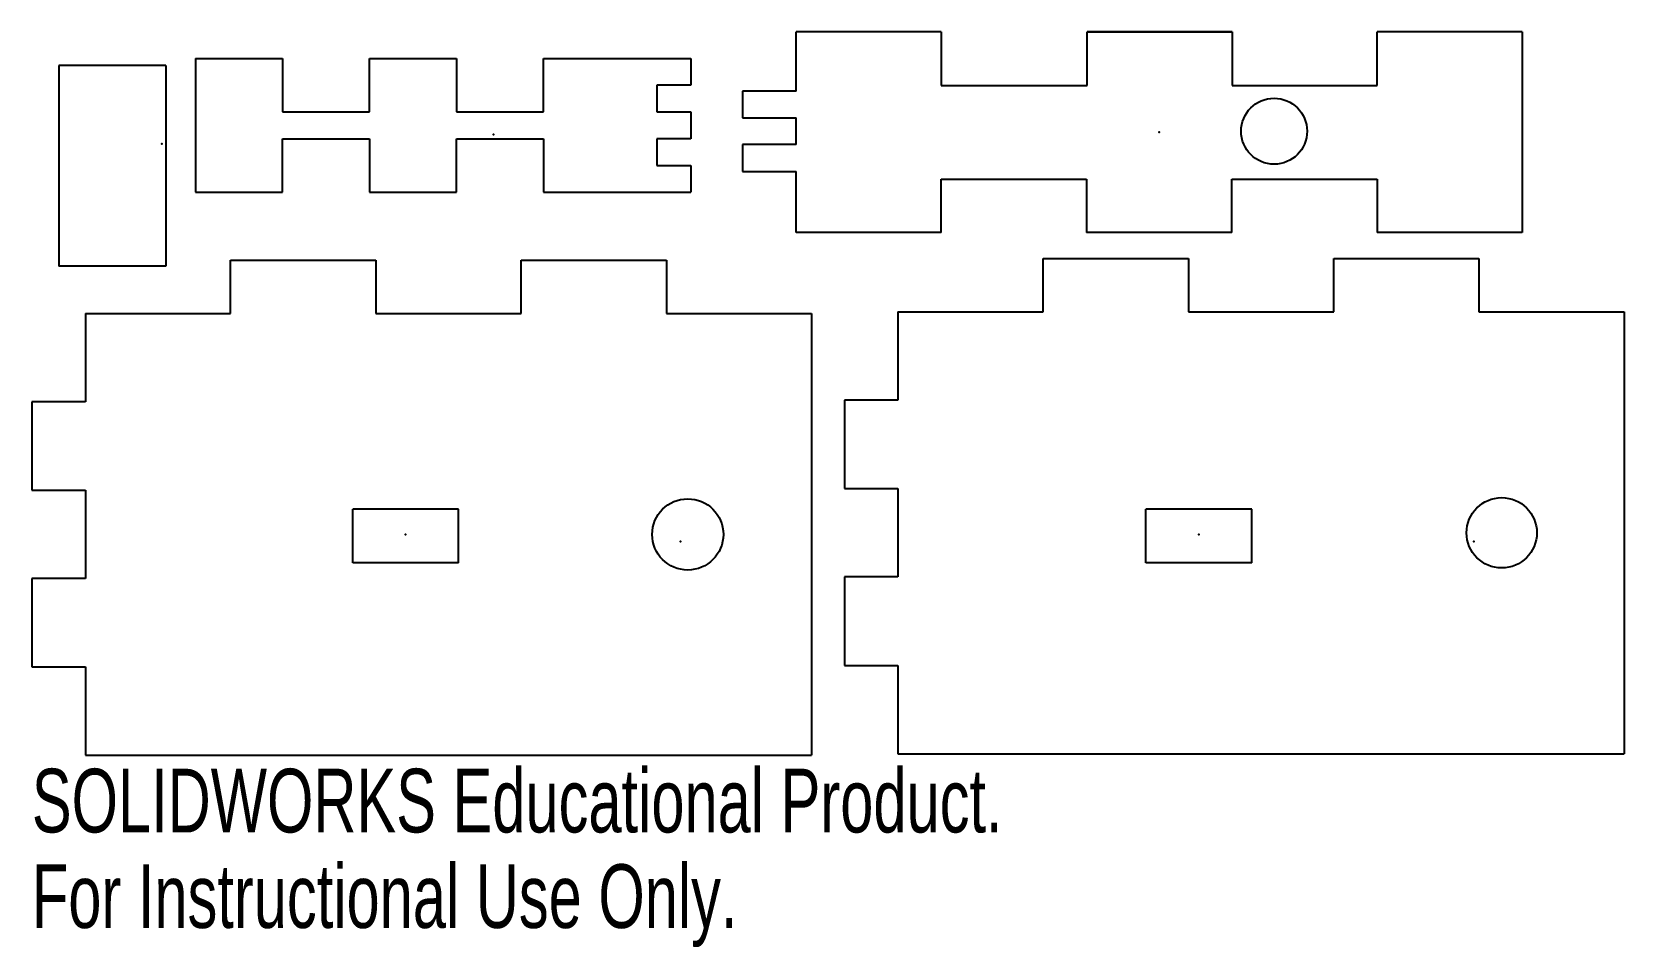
# Model space of a CAD drawing. Header units: inches. Extents: x -3.37 to 1.39, y -2.44 to 0.3.
import ezdxf

# ---------------------------------------------------------------- set-up
doc = ezdxf.new("R2010")
doc.units = ezdxf.units.IN
doc.header["$MEASUREMENT"] = 0
doc.header["$PDSIZE"] = -1
doc.styles.add('SLDTEXTSTYLE0', font='TXT', dxfattribs={"width": 0.7})

msp = doc.modelspace()

# ---------------------------------------------------------------- linework, layer by layer
at = {"color": 7, "linetype": 'Continuous'}
for p, q in [((-0.651, 0.3), (-1.085, 0.3)), ((-1.085, 0.123), (-1.085, 0.3)), ((-0.651, 0.3), (-0.651, 0.14)), ((-0.2154, 0.3), (0.2186, 0.3)), ((-0.2154, 0.14), (-0.2154, 0.3)), ((0.2186, 0.3), (-0.2154, 0.3)), ((0.2186, 0.3), (0.2186, 0.14)), ((1.085, 0.3), (0.651, 0.3)), ((0.651, 0.14), (0.651, 0.3)), ((1.085, 0.3), (1.085, -0.3)), ((-2.9682, 0.1994), (-3.2882, 0.1994)), ((-3.2882, 0.1994), (-3.2882, -0.4006)), ((-2.9682, 0.1994), (-2.9682, -0.4006)), ((-2.8799, 0.2207), (-2.6199, 0.2207)), ((-2.8799, 0.2207), (-2.8799, -0.1793)), ((-2.6199, 0.2207), (-2.6199, 0.0607)), ((-2.3599, 0.2207), (-2.0999, 0.2207)), ((-2.3599, 0.0607), (-2.3599, 0.2207)), ((-2.0999, 0.2207), (-2.0999, 0.0607)), ((-1.8399, 0.2207), (-1.3999, 0.2207)), ((-1.8399, 0.0607), (-1.8399, 0.2207)), ((-1.3999, 0.2207), (-1.3999, 0.1407)), ((-1.3999, 0.1407), (-1.5016, 0.1407)), ((-1.5016, 0.1407), (-1.5016, 0.0607)), ((-1.085, 0.123), (-1.245, 0.123)), ((-1.245, 0.123), (-1.245, 0.043)), ((-0.651, 0.14), (-0.2154, 0.14)), ((0.2186, 0.14), (0.651, 0.14)), ((-2.6199, 0.0607), (-2.3599, 0.0607)), ((-2.0999, 0.0607), (-1.8399, 0.0607)), ((-1.5016, 0.0607), (-1.3999, 0.0607)), ((-1.3999, 0.0607), (-1.3999, -0.0193)), ((-1.245, 0.043), (-1.085, 0.043)), ((-1.085, -0.037), (-1.085, 0.043)), ((-2.6199, -0.1793), (-2.6199, -0.0193)), ((-2.6199, -0.0193), (-2.3599, -0.0193)), ((-2.3599, -0.0193), (-2.3599, -0.1793)), ((-2.0999, -0.1793), (-2.0999, -0.0193)), ((-2.0999, -0.0193), (-1.8399, -0.0193)), ((-1.8399, -0.0193), (-1.8399, -0.1793)), ((-1.3999, -0.0193), (-1.5016, -0.0193)), ((-1.5016, -0.0193), (-1.5016, -0.0993)), ((-1.085, -0.037), (-1.245, -0.037)), ((-1.245, -0.037), (-1.245, -0.117)), ((-1.5016, -0.0993), (-1.3999, -0.0993)), ((-1.3999, -0.0993), (-1.3999, -0.1793)), ((-1.245, -0.117), (-1.085, -0.117)), ((-1.085, -0.3), (-1.085, -0.117)), ((-0.651, -0.3), (-0.651, -0.14)), ((-0.651, -0.14), (-0.217, -0.14)), ((-0.217, -0.14), (-0.217, -0.3)), ((0.217, -0.3), (0.217, -0.14)), ((0.217, -0.14), (0.651, -0.14)), ((0.651, -0.14), (0.651, -0.3)), ((-2.8799, -0.1793), (-2.6199, -0.1793)), ((-2.3599, -0.1793), (-2.0999, -0.1793)), ((-1.8399, -0.1793), (-1.3999, -0.1793)), ((-0.651, -0.3), (-1.085, -0.3)), ((0.217, -0.3), (-0.217, -0.3)), ((1.085, -0.3), (0.651, -0.3)), ((-0.3465, -0.537), (-0.3465, -0.377)), ((-0.3465, -0.377), (0.0875, -0.377)), ((0.0875, -0.377), (0.0875, -0.537)), ((0.5215, -0.537), (0.5215, -0.377)), ((0.5215, -0.377), (0.9555, -0.377)), ((0.9555, -0.377), (0.9555, -0.537)), ((-2.9682, -0.4006), (-3.2882, -0.4006)), ((-2.7747, -0.5418), (-2.7747, -0.3818)), ((-2.7747, -0.3818), (-2.3407, -0.3818)), ((-2.3407, -0.3818), (-2.3407, -0.5418)), ((-1.9067, -0.5418), (-1.9067, -0.3818)), ((-1.9067, -0.3818), (-1.4727, -0.3818)), ((-1.4727, -0.3818), (-1.4727, -0.5418)), ((-3.2087, -0.5418), (-2.7747, -0.5418)), ((-3.2087, -0.5418), (-3.2087, -0.8058)), ((-2.3407, -0.5418), (-1.9067, -0.5418)), ((-1.4727, -0.5418), (-1.0387, -0.5418)), ((-1.0387, -0.5418), (-1.0387, -1.8618)), ((-0.7805, -0.537), (-0.3465, -0.537)), ((-0.7805, -0.537), (-0.7805, -0.801)), ((0.0875, -0.537), (0.5215, -0.537)), ((0.9555, -0.537), (1.3895, -0.537)), ((1.3895, -0.537), (1.3895, -1.857)), ((-3.2087, -0.8058), (-3.3687, -0.8058)), ((-3.3687, -0.8058), (-3.3687, -1.0698)), ((-0.9405, -0.801), (-0.9405, -1.065)), ((-0.7805, -0.801), (-0.9405, -0.801)), ((-3.3687, -1.0698), (-3.2087, -1.0698)), ((-3.2087, -1.0698), (-3.2087, -1.3338)), ((-0.9405, -1.065), (-0.7805, -1.065)), ((-0.7805, -1.065), (-0.7805, -1.329)), ((-2.0939, -1.1268), (-2.4099, -1.1268)), ((-2.4099, -1.2868), (-2.4099, -1.1268)), ((-2.0939, -1.2868), (-2.0939, -1.1268)), ((0.2764, -1.1268), (-0.0397, -1.1268)), ((-0.0397, -1.2868), (-0.0397, -1.1268)), ((0.2764, -1.2868), (0.2764, -1.1268)), ((-2.0939, -1.2868), (-2.4099, -1.2868)), ((-0.9405, -1.329), (-0.9405, -1.593)), ((-0.7805, -1.329), (-0.9405, -1.329)), ((0.2764, -1.2868), (-0.0397, -1.2868)), ((-3.2087, -1.3338), (-3.3687, -1.3338)), ((-3.3687, -1.3338), (-3.3687, -1.5978)), ((-3.3687, -1.5978), (-3.2087, -1.5978)), ((-3.2087, -1.5978), (-3.2087, -1.8618)), ((-0.9405, -1.593), (-0.7805, -1.593)), ((-0.7805, -1.593), (-0.7805, -1.857)), ((-3.2087, -1.8618), (-1.0387, -1.8618)), ((-0.7805, -1.857), (1.3895, -1.857))]:
    msp.add_line(p, q, dxfattribs=at)
for centre, radius in [((0.3433, 0.003), 0.0985), ((1.0236, -1.197), 0.1051), ((-1.4087, -1.2018), 0.1064)]:
    msp.add_circle(centre, radius, dxfattribs=at)
for p in [(0, 0), (-2.9801, -0.0348), (-1.9889, -0.0067), (-2.2519, -1.2018), (-1.4301, -1.2228), (0.1184, -1.2018), (0.9402, -1.2228)]:
    msp.add_point(p, dxfattribs=at)

# ---------------------------------------------------------------- texts
at = {"color": 7, "linetype": 'Continuous', "char_height": 0.1903, "attachment_point": 1, "style": 'SLDTEXTSTYLE0'}
for s, insert in [('SOLIDWORKS Educational Product.', (-3.3687, -1.902)), ('For Instructional Use Only.', (-3.3687, -2.1874))]:
    msp.add_mtext(s, dxfattribs=dict(at, insert=insert))

doc.saveas('drawing.dxf')
